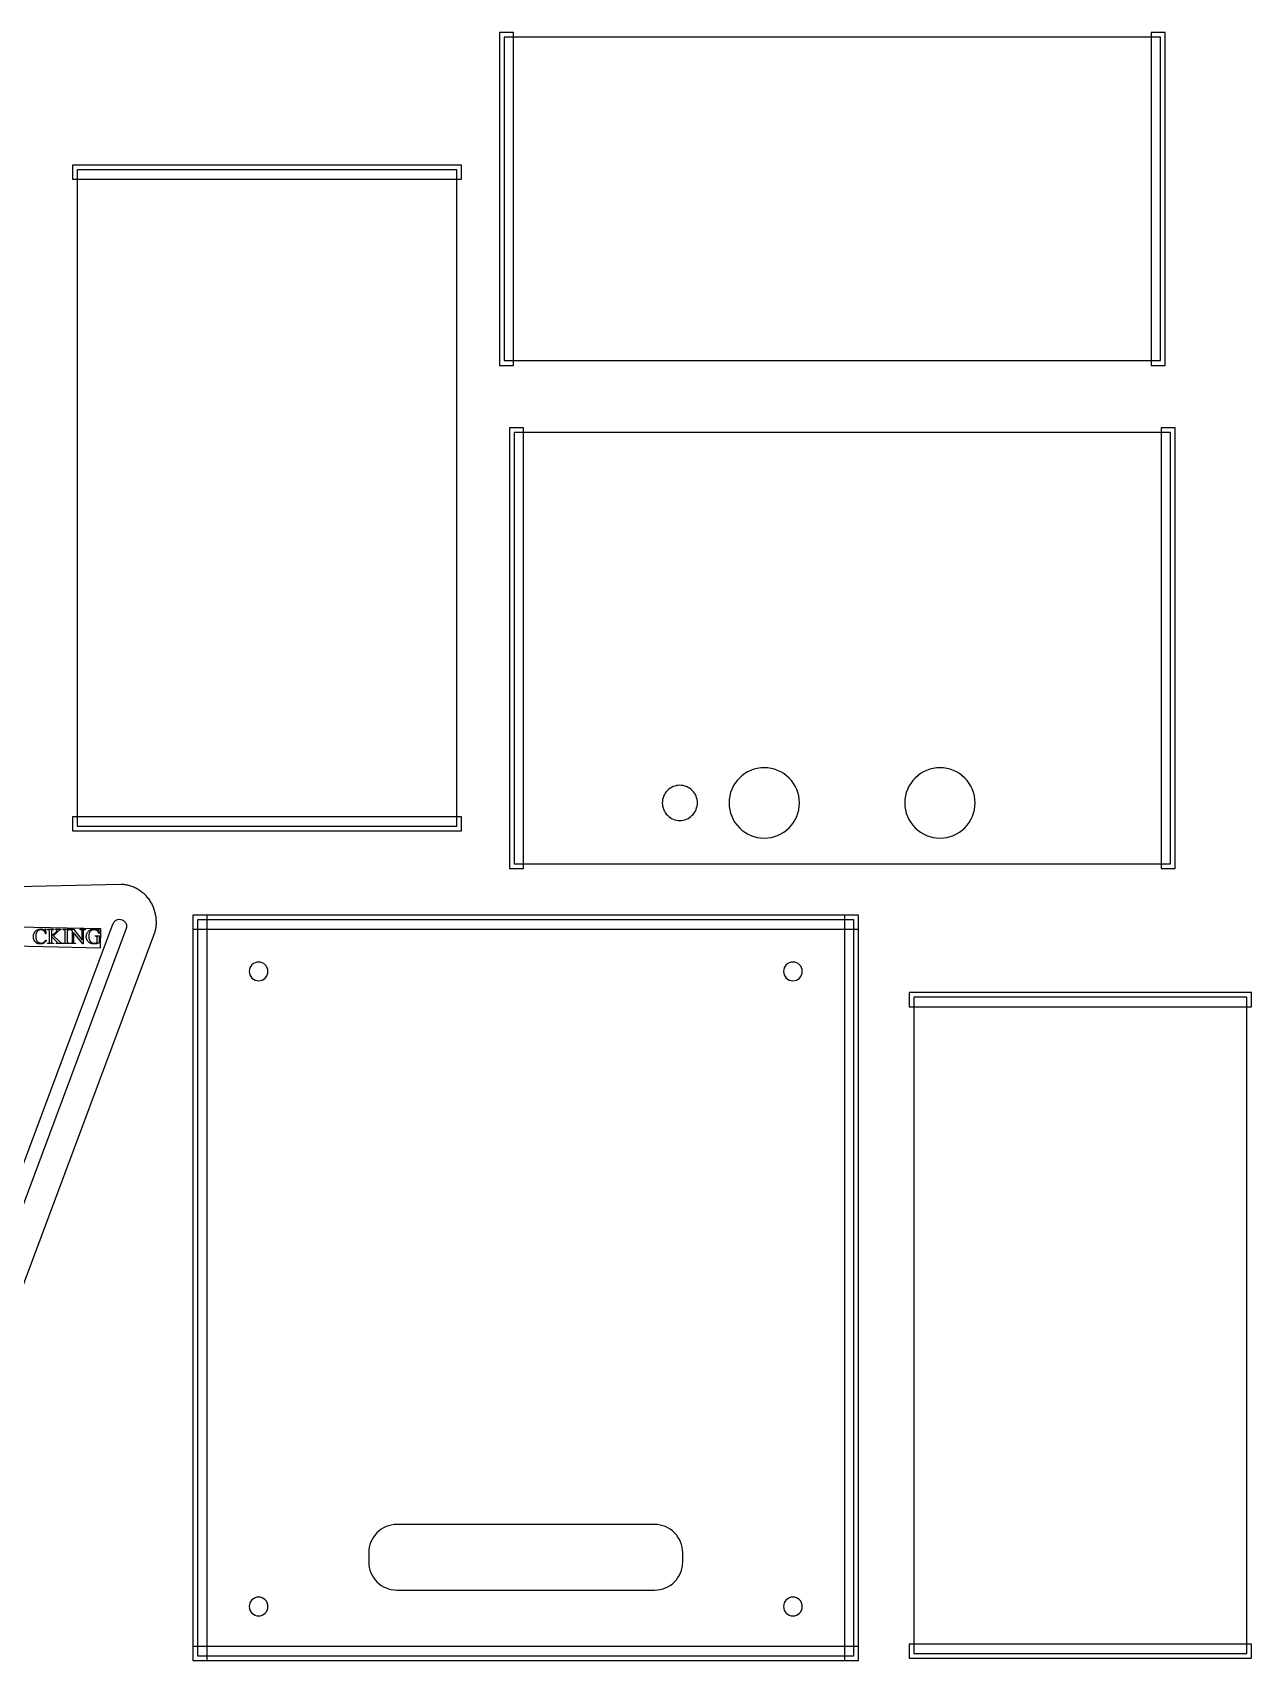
# Model space of a CAD drawing. Extents: x 3 to 160, y -23 to 46.
# Drawn here: x 60.97 to 93.48, y 2.21 to 45.62 of the extents above; entities that cross this region are included whole.
import ezdxf

# ---------------------------------------------------------------- set-up
doc = ezdxf.new("R2010")
doc.units = 0
doc.layers.add('LAYER_1', color=18, linetype='CONTINUOUS')

msp = doc.modelspace()

# ---------------------------------------------------------------- linework, layer by layer
at = {"layer": 'LAYER_1'}
for points in [[(73.427, 36.75), (73.802, 36.75), (73.802, 45.625), (73.427, 45.625)], [(90.802, 36.75), (91.177, 36.75), (91.177, 45.625), (90.802, 45.625)], [(73.552, 36.875), (91.052, 36.875), (91.052, 45.5), (73.552, 45.5)], [(72.408, 41.714), (72.408, 42.089), (62.033, 42.089), (62.033, 41.714)], [(72.283, 24.464), (72.283, 41.964), (62.158, 41.964), (62.158, 24.464)], [(73.694, 23.332), (74.069, 23.332), (74.069, 35.082), (73.694, 35.082)], [(73.819, 23.457), (91.319, 23.457), (91.319, 34.957), (73.819, 34.957)], [(91.069, 23.332), (91.444, 23.332), (91.444, 35.082), (91.069, 35.082)], [(72.408, 24.339), (72.408, 24.714), (62.033, 24.714), (62.033, 24.339)], [(62.793, 21.719), (60.106, 21.781), (60.094, 21.282), (62.782, 21.219)], [(62.793, 21.719), (60.106, 21.781), (60.094, 21.282), (62.782, 21.219)], [(61.32, 21.719), (61.329, 21.589), (61.32, 21.589), (61.315, 21.603), (61.31, 21.616), (61.305, 21.628), (61.299, 21.639), (61.292, 21.649), (61.285, 21.658), (61.278, 21.666), (61.27, 21.673), (61.262, 21.679), (61.253, 21.684), (61.244, 21.689), (61.234, 21.692), (61.224, 21.695), (61.214, 21.697), (61.203, 21.698), (61.192, 21.699), (61.183, 21.698), (61.173, 21.697), (61.165, 21.696), (61.156, 21.694), (61.147, 21.691), (61.139, 21.688), (61.131, 21.684), (61.123, 21.679), (61.116, 21.674), (61.109, 21.668), (61.102, 21.662), (61.096, 21.654), (61.09, 21.646), (61.084, 21.637), (61.079, 21.628), (61.075, 21.618), (61.071, 21.607), (61.067, 21.595), (61.064, 21.583), (61.062, 21.57), (61.06, 21.557), (61.058, 21.543), (61.057, 21.528), (61.057, 21.512), (61.057, 21.5), (61.058, 21.487), (61.06, 21.475), (61.061, 21.464), (61.064, 21.453), (61.067, 21.442), (61.07, 21.432), (61.074, 21.422), (61.078, 21.413), (61.083, 21.404), (61.089, 21.396), (61.095, 21.389), (61.101, 21.382), (61.108, 21.375), (61.116, 21.369), (61.124, 21.364), (61.132, 21.359), (61.141, 21.355), (61.15, 21.352), (61.16, 21.349), (61.169, 21.347), (61.179, 21.345), (61.19, 21.344), (61.2, 21.344), (61.209, 21.344), (61.218, 21.345), (61.227, 21.346), (61.235, 21.348), (61.243, 21.35), (61.251, 21.353), (61.259, 21.356), (61.266, 21.36), (61.273, 21.364), (61.281, 21.37), (61.288, 21.376), (61.296, 21.383), (61.304, 21.392), (61.312, 21.401), (61.32, 21.412), (61.329, 21.423), (61.337, 21.417), (61.33, 21.405), (61.322, 21.393), (61.314, 21.383), (61.306, 21.373), (61.298, 21.364), (61.289, 21.356), (61.28, 21.349), (61.27, 21.343), (61.26, 21.337), (61.25, 21.332), (61.239, 21.328), (61.228, 21.325), (61.217, 21.322), (61.205, 21.32), (61.192, 21.319), (61.179, 21.319), (61.167, 21.319), (61.156, 21.32), (61.145, 21.321), (61.134, 21.323), (61.124, 21.326), (61.114, 21.329), (61.104, 21.332), (61.095, 21.336), (61.086, 21.341), (61.077, 21.346), (61.069, 21.352), (61.061, 21.359), (61.053, 21.365), (61.046, 21.373), (61.039, 21.381), (61.032, 21.389), (61.027, 21.396), (61.023, 21.403), (61.019, 21.41), (61.015, 21.417), (61.011, 21.424), (61.008, 21.431), (61.005, 21.439), (61.003, 21.447), (61, 21.454), (60.998, 21.462), (60.997, 21.47), (60.995, 21.479), (60.994, 21.487), (60.994, 21.495), (60.993, 21.504), (60.993, 21.513), (60.993, 21.527), (60.995, 21.541), (60.997, 21.555), (60.999, 21.568), (61.003, 21.581), (61.007, 21.594), (61.013, 21.606), (61.019, 21.618), (61.025, 21.63), (61.033, 21.641), (61.041, 21.651), (61.049, 21.661), (61.058, 21.67), (61.068, 21.678), (61.078, 21.686), (61.089, 21.692), (61.101, 21.699), (61.112, 21.704), (61.124, 21.709), (61.136, 21.712), (61.149, 21.715), (61.161, 21.717), (61.174, 21.718), (61.188, 21.719), (61.198, 21.719), (61.208, 21.718), (61.218, 21.716), (61.229, 21.714), (61.239, 21.711), (61.249, 21.707), (61.259, 21.703), (61.269, 21.699), (61.275, 21.696), (61.28, 21.694), (61.283, 21.693), (61.286, 21.692), (61.29, 21.693), (61.293, 21.694), (61.297, 21.695), (61.3, 21.698), (61.303, 21.702), (61.306, 21.707), (61.308, 21.712), (61.31, 21.719)], [(61.53, 21.54), (61.671, 21.4), (61.688, 21.384), (61.696, 21.377), (61.703, 21.37), (61.71, 21.365), (61.717, 21.36), (61.724, 21.356), (61.73, 21.352), (61.736, 21.349), (61.743, 21.347), (61.749, 21.344), (61.755, 21.342), (61.761, 21.341), (61.767, 21.34), (61.773, 21.339), (61.779, 21.338), (61.779, 21.328), (61.597, 21.328), (61.597, 21.338), (61.605, 21.338), (61.611, 21.339), (61.617, 21.341), (61.621, 21.344), (61.624, 21.346), (61.626, 21.349), (61.628, 21.353), (61.628, 21.356), (61.628, 21.359), (61.627, 21.362), (61.627, 21.365), (61.625, 21.368), (61.623, 21.371), (61.62, 21.376), (61.608, 21.388), (61.476, 21.519), (61.476, 21.395), (61.476, 21.382), (61.477, 21.371), (61.478, 21.363), (61.48, 21.357), (61.481, 21.354), (61.484, 21.35), (61.487, 21.347), (61.491, 21.345), (61.498, 21.342), (61.504, 21.34), (61.51, 21.338), (61.517, 21.338), (61.53, 21.338), (61.53, 21.328), (61.367, 21.328), (61.367, 21.338), (61.38, 21.338), (61.386, 21.338), (61.392, 21.339), (61.396, 21.34), (61.401, 21.342), (61.405, 21.343), (61.409, 21.346), (61.412, 21.349), (61.415, 21.352), (61.416, 21.355), (61.418, 21.358), (61.419, 21.362), (61.42, 21.367), (61.421, 21.38), (61.422, 21.395), (61.422, 21.642), (61.421, 21.656), (61.421, 21.667), (61.42, 21.675), (61.418, 21.681), (61.416, 21.684), (61.414, 21.687), (61.41, 21.69), (61.406, 21.693), (61.4, 21.696), (61.394, 21.698), (61.387, 21.699), (61.38, 21.7), (61.367, 21.7), (61.367, 21.71), (61.53, 21.71), (61.53, 21.7), (61.517, 21.7), (61.51, 21.699), (61.504, 21.698), (61.498, 21.696), (61.491, 21.693), (61.487, 21.691), (61.484, 21.688), (61.481, 21.684), (61.479, 21.68), (61.478, 21.674), (61.477, 21.666), (61.476, 21.655), (61.476, 21.642), (61.476, 21.525), (61.514, 21.561), (61.552, 21.596), (61.568, 21.612), (61.582, 21.625), (61.593, 21.637), (61.603, 21.648), (61.61, 21.656), (61.616, 21.664), (61.619, 21.669), (61.621, 21.674), (61.623, 21.679), (61.623, 21.683), (61.623, 21.686), (61.622, 21.689), (61.62, 21.692), (61.617, 21.695), (61.614, 21.697), (61.609, 21.698), (61.604, 21.699), (61.597, 21.7), (61.589, 21.7), (61.589, 21.71), (61.729, 21.71), (61.729, 21.7), (61.723, 21.699), (61.717, 21.699), (61.712, 21.698), (61.707, 21.696), (61.701, 21.694), (61.695, 21.692), (61.689, 21.688), (61.682, 21.684), (61.674, 21.679), (61.665, 21.673), (61.656, 21.665), (61.646, 21.656), (61.628, 21.638), (61.588, 21.598)], [(61.953, 21.338), (61.953, 21.328), (61.789, 21.328), (61.789, 21.338), (61.802, 21.338), (61.808, 21.338), (61.814, 21.339), (61.818, 21.34), (61.823, 21.342), (61.827, 21.343), (61.831, 21.346), (61.834, 21.349), (61.837, 21.352), (61.839, 21.355), (61.84, 21.358), (61.841, 21.362), (61.842, 21.367), (61.843, 21.38), (61.844, 21.395), (61.844, 21.642), (61.843, 21.656), (61.843, 21.667), (61.842, 21.675), (61.84, 21.681), (61.838, 21.684), (61.836, 21.687), (61.832, 21.69), (61.828, 21.693), (61.822, 21.696), (61.816, 21.698), (61.809, 21.699), (61.802, 21.7), (61.789, 21.7), (61.789, 21.71), (61.953, 21.71), (61.953, 21.7), (61.939, 21.7), (61.933, 21.699), (61.928, 21.699), (61.923, 21.698), (61.919, 21.696), (61.915, 21.694), (61.911, 21.692), (61.908, 21.689), (61.905, 21.686), (61.903, 21.683), (61.902, 21.68), (61.901, 21.676), (61.9, 21.67), (61.899, 21.665), (61.898, 21.658), (61.898, 21.642), (61.898, 21.395), (61.898, 21.382), (61.899, 21.371), (61.9, 21.363), (61.902, 21.357), (61.903, 21.354), (61.906, 21.35), (61.909, 21.347), (61.913, 21.345), (61.92, 21.342), (61.926, 21.34), (61.932, 21.338), (61.939, 21.338)], [(61.959, 21.71), (62.063, 21.71), (62.297, 21.423), (62.297, 21.644), (62.297, 21.66), (62.296, 21.667), (62.295, 21.672), (62.294, 21.678), (62.293, 21.682), (62.291, 21.685), (62.289, 21.688), (62.286, 21.691), (62.283, 21.693), (62.28, 21.695), (62.276, 21.697), (62.271, 21.698), (62.267, 21.699), (62.262, 21.7), (62.256, 21.7), (62.243, 21.7), (62.243, 21.71), (62.376, 21.71), (62.376, 21.7), (62.362, 21.7), (62.357, 21.699), (62.351, 21.699), (62.346, 21.698), (62.342, 21.696), (62.338, 21.694), (62.334, 21.691), (62.331, 21.688), (62.328, 21.685), (62.327, 21.682), (62.325, 21.679), (62.324, 21.675), (62.323, 21.67), (62.322, 21.658), (62.322, 21.644), (62.322, 21.321), (62.312, 21.321), (62.059, 21.629), (62.059, 21.394), (62.06, 21.378), (62.061, 21.371), (62.061, 21.365), (62.062, 21.36), (62.064, 21.356), (62.065, 21.352), (62.067, 21.35), (62.07, 21.347), (62.073, 21.345), (62.077, 21.343), (62.081, 21.341), (62.085, 21.34), (62.09, 21.339), (62.095, 21.338), (62.1, 21.338), (62.114, 21.338), (62.114, 21.328), (61.98, 21.328), (61.98, 21.338), (61.994, 21.338), (62, 21.338), (62.005, 21.339), (62.01, 21.34), (62.015, 21.342), (62.019, 21.344), (62.022, 21.346), (62.026, 21.349), (62.028, 21.353), (62.03, 21.355), (62.031, 21.359), (62.032, 21.363), (62.033, 21.368), (62.034, 21.379), (62.035, 21.394), (62.035, 21.66), (62.027, 21.669), (62.02, 21.676), (62.014, 21.682), (62.009, 21.686), (62.005, 21.689), (61.999, 21.692), (61.992, 21.694), (61.984, 21.697), (61.98, 21.698), (61.974, 21.699), (61.967, 21.7), (61.959, 21.7)], [(62.739, 21.719), (62.749, 21.598), (62.739, 21.598), (62.735, 21.609), (62.731, 21.619), (62.726, 21.629), (62.722, 21.638), (62.717, 21.646), (62.711, 21.653), (62.706, 21.66), (62.7, 21.666), (62.691, 21.674), (62.682, 21.681), (62.672, 21.686), (62.661, 21.691), (62.65, 21.694), (62.638, 21.697), (62.625, 21.699), (62.612, 21.699), (62.603, 21.699), (62.595, 21.698), (62.586, 21.697), (62.578, 21.696), (62.57, 21.693), (62.562, 21.691), (62.555, 21.688), (62.548, 21.685), (62.541, 21.681), (62.535, 21.677), (62.528, 21.672), (62.522, 21.667), (62.517, 21.661), (62.511, 21.655), (62.506, 21.648), (62.501, 21.641), (62.494, 21.629), (62.487, 21.616), (62.482, 21.602), (62.477, 21.588), (62.474, 21.573), (62.471, 21.558), (62.47, 21.542), (62.469, 21.525), (62.47, 21.512), (62.471, 21.498), (62.472, 21.485), (62.475, 21.473), (62.478, 21.46), (62.481, 21.448), (62.486, 21.437), (62.491, 21.425), (62.496, 21.414), (62.502, 21.404), (62.508, 21.395), (62.515, 21.386), (62.522, 21.378), (62.53, 21.371), (62.538, 21.365), (62.546, 21.359), (62.555, 21.354), (62.563, 21.35), (62.572, 21.346), (62.581, 21.343), (62.589, 21.341), (62.598, 21.339), (62.607, 21.338), (62.616, 21.338), (62.627, 21.338), (62.637, 21.339), (62.647, 21.341), (62.657, 21.343), (62.667, 21.346), (62.677, 21.35), (62.686, 21.354), (62.695, 21.359), (62.695, 21.47), (62.695, 21.483), (62.694, 21.494), (62.693, 21.502), (62.692, 21.505), (62.691, 21.507), (62.688, 21.512), (62.685, 21.515), (62.682, 21.518), (62.677, 21.521), (62.672, 21.523), (62.665, 21.524), (62.656, 21.525), (62.645, 21.526), (62.645, 21.536), (62.793, 21.536), (62.793, 21.526), (62.786, 21.526), (62.781, 21.525), (62.776, 21.525), (62.772, 21.524), (62.768, 21.522), (62.764, 21.52), (62.761, 21.517), (62.758, 21.514), (62.756, 21.511), (62.755, 21.508), (62.753, 21.504), (62.752, 21.495), (62.751, 21.484), (62.75, 21.47), (62.75, 21.353), (62.734, 21.345), (62.718, 21.338), (62.702, 21.332), (62.686, 21.327), (62.67, 21.323), (62.653, 21.321), (62.635, 21.319), (62.616, 21.319), (62.602, 21.319), (62.589, 21.32), (62.576, 21.321), (62.564, 21.323), (62.552, 21.326), (62.54, 21.329), (62.529, 21.332), (62.519, 21.337), (62.508, 21.341), (62.498, 21.347), (62.489, 21.352), (62.48, 21.359), (62.471, 21.366), (62.463, 21.373), (62.455, 21.381), (62.448, 21.39), (62.442, 21.397), (62.438, 21.404), (62.433, 21.411), (62.429, 21.418), (62.425, 21.425), (62.421, 21.432), (62.418, 21.44), (62.415, 21.447), (62.413, 21.455), (62.411, 21.463), (62.409, 21.471), (62.407, 21.479), (62.406, 21.487), (62.405, 21.496), (62.405, 21.504), (62.404, 21.513), (62.405, 21.526), (62.406, 21.538), (62.408, 21.55), (62.411, 21.562), (62.414, 21.574), (62.418, 21.586), (62.423, 21.598), (62.429, 21.61), (62.436, 21.623), (62.444, 21.636), (62.453, 21.647), (62.463, 21.658), (62.473, 21.669), (62.484, 21.678), (62.495, 21.687), (62.508, 21.694), (62.518, 21.7), (62.53, 21.705), (62.541, 21.709), (62.554, 21.713), (62.566, 21.715), (62.579, 21.717), (62.593, 21.718), (62.607, 21.719), (62.617, 21.719), (62.627, 21.718), (62.636, 21.717), (62.645, 21.715), (62.654, 21.713), (62.666, 21.71), (62.679, 21.706), (62.693, 21.701), (62.707, 21.696), (62.711, 21.695), (62.714, 21.695), (62.717, 21.695), (62.719, 21.696), (62.722, 21.697), (62.724, 21.7), (62.725, 21.703), (62.727, 21.707), (62.728, 21.712), (62.728, 21.719)], [(65.25, 2.213), (65.625, 2.213), (65.625, 22.088), (65.25, 22.088)], [(65.25, 21.713), (83, 21.713), (83, 22.088), (65.25, 22.088)], [(65.375, 2.338), (82.875, 2.338), (82.875, 21.963), (65.375, 21.963)], [(82.625, 2.213), (83, 2.213), (83, 22.088), (82.625, 22.088)], [(93.48, 19.647), (93.48, 20.022), (84.355, 20.022), (84.355, 19.647)], [(93.355, 2.397), (93.355, 19.897), (84.48, 19.897), (84.48, 2.397)], [(93.48, 2.272), (93.48, 2.647), (84.355, 2.647), (84.355, 2.272)], [(65.25, 2.213), (83, 2.213), (83, 2.588), (65.25, 2.588)]]:
    msp.add_lwpolyline(points, close=True, dxfattribs=at)
for points in [[(80.485, 26.02, 0.414214), (79.548, 25.082, 0.414214), (80.485, 24.145, 0.414214), (81.423, 25.082, 0.414214)], [(85.173, 26.02, 0.414214), (84.235, 25.082, 0.414214), (85.173, 24.145, 0.414214), (86.11, 25.082, 0.414214)], [(78.235, 25.551, 0.414214), (77.767, 25.082, 0.414214), (78.235, 24.613, 0.414214), (78.704, 25.082, 0.414214)], [(67, 20.838, 0.414214), (66.75, 20.588, 0.414214), (67, 20.338, 0.414214), (67.25, 20.588, 0.414214)], [(81.25, 20.838, 0.414214), (81, 20.588, 0.414214), (81.25, 20.338, 0.414214), (81.5, 20.588, 0.414214)], [(69.937, 4.838, 0.414214), (70.687, 4.088), (77.562, 4.088, 0.414214), (78.312, 4.838), (78.312, 5.088, 0.414214), (77.562, 5.838), (70.687, 5.838, 0.414214), (69.937, 5.088)], [(67, 3.901, 0.414214), (66.75, 3.651, 0.414214), (67, 3.401, 0.414214), (67.25, 3.651, 0.414214)], [(81.25, 3.901, 0.414214), (81, 3.651, 0.414214), (81.25, 3.401, 0.414214), (81.5, 3.651, 0.414214)]]:
    msp.add_lwpolyline(points, format="xyb", close=True, dxfattribs=at)
msp.add_lwpolyline([(57.074, 2.469), (64.231, 21.625), (64.238, 21.647), (64.245, 21.67), (64.252, 21.694), (64.257, 21.718), (64.262, 21.743), (64.266, 21.768), (64.269, 21.794), (64.271, 21.82), (64.273, 21.846), (64.274, 21.873), (64.274, 21.9), (64.274, 21.928), (64.272, 21.955), (64.27, 21.983), (64.267, 22.011), (64.264, 22.039), (64.259, 22.068), (64.254, 22.096), (64.248, 22.124), (64.242, 22.152), (64.234, 22.18), (64.226, 22.208), (64.218, 22.235), (64.208, 22.263), (64.198, 22.29), (64.187, 22.317), (64.175, 22.343), (64.163, 22.369), (64.15, 22.395), (64.136, 22.42), (64.121, 22.445), (64.106, 22.469), (64.088, 22.495), (64.07, 22.52), (64.05, 22.544), (64.031, 22.568), (64.01, 22.591), (63.989, 22.613), (63.967, 22.635), (63.945, 22.656), (63.922, 22.676), (63.898, 22.695), (63.874, 22.714), (63.85, 22.731), (63.825, 22.748), (63.8, 22.765), (63.775, 22.78), (63.749, 22.794), (63.723, 22.808), (63.696, 22.821), (63.67, 22.833), (63.643, 22.844), (63.617, 22.854), (63.59, 22.864), (63.563, 22.872), (63.536, 22.88), (63.509, 22.886), (63.482, 22.892), (63.456, 22.897), (63.429, 22.901), (63.403, 22.904), (63.376, 22.906), (63.35, 22.906), (63.324, 22.906), (60.543, 22.844)], dxfattribs=at)
msp.add_lwpolyline([(57.074, 2.469), (64.231, 21.625), (64.238, 21.647), (64.245, 21.67), (64.252, 21.694), (64.257, 21.718), (64.262, 21.743), (64.266, 21.768), (64.269, 21.794), (64.271, 21.82), (64.273, 21.846), (64.274, 21.873), (64.274, 21.9), (64.274, 21.928), (64.272, 21.955), (64.27, 21.983), (64.267, 22.011), (64.264, 22.039), (64.259, 22.068), (64.254, 22.096), (64.248, 22.124), (64.242, 22.152), (64.234, 22.18), (64.226, 22.208), (64.218, 22.235), (64.208, 22.263), (64.198, 22.29), (64.187, 22.317), (64.175, 22.343), (64.163, 22.369), (64.15, 22.395), (64.136, 22.42), (64.121, 22.445), (64.106, 22.469), (64.088, 22.495), (64.07, 22.52), (64.05, 22.544), (64.031, 22.568), (64.01, 22.591), (63.989, 22.613), (63.967, 22.635), (63.945, 22.656), (63.922, 22.676), (63.898, 22.695), (63.874, 22.714), (63.85, 22.731), (63.825, 22.748), (63.8, 22.765), (63.775, 22.78), (63.749, 22.794), (63.723, 22.808), (63.696, 22.821), (63.67, 22.833), (63.643, 22.844), (63.617, 22.854), (63.59, 22.864), (63.563, 22.872), (63.536, 22.88), (63.509, 22.886), (63.482, 22.892), (63.456, 22.897), (63.429, 22.901), (63.403, 22.904), (63.376, 22.906), (63.35, 22.906), (63.324, 22.906), (60.543, 22.844)], dxfattribs=at)
msp.add_lwpolyline([(57.074, 2.469), (64.231, 21.625), (64.238, 21.647), (64.245, 21.67), (64.252, 21.694), (64.257, 21.718), (64.262, 21.743), (64.266, 21.768), (64.269, 21.794), (64.271, 21.82), (64.273, 21.846), (64.274, 21.873), (64.274, 21.9), (64.274, 21.928), (64.272, 21.955), (64.27, 21.983), (64.267, 22.011), (64.264, 22.039), (64.259, 22.068), (64.254, 22.096), (64.248, 22.124), (64.242, 22.152), (64.234, 22.18), (64.226, 22.208), (64.218, 22.235), (64.208, 22.263), (64.198, 22.29), (64.187, 22.317), (64.175, 22.343), (64.163, 22.369), (64.15, 22.395), (64.136, 22.42), (64.121, 22.445), (64.106, 22.469), (64.088, 22.495), (64.07, 22.52), (64.05, 22.544), (64.031, 22.568), (64.01, 22.591), (63.989, 22.613), (63.967, 22.635), (63.945, 22.656), (63.922, 22.676), (63.898, 22.695), (63.874, 22.714), (63.85, 22.731), (63.825, 22.748), (63.8, 22.765), (63.775, 22.78), (63.749, 22.794), (63.723, 22.808), (63.696, 22.821), (63.67, 22.833), (63.643, 22.844), (63.617, 22.854), (63.59, 22.864), (63.563, 22.872), (63.536, 22.88), (63.509, 22.886), (63.482, 22.892), (63.456, 22.897), (63.429, 22.901), (63.403, 22.904), (63.376, 22.906), (63.35, 22.906), (63.324, 22.906), (60.543, 22.844)], dxfattribs=at)
msp.add_lwpolyline([(56.574, 4.344), (63.113, 21.849), (63.117, 21.858, -0.307649), (63.291, 21.977, -0.414214), (63.478, 21.789, -0.078151), (63.469, 21.732), (63.468, 21.728), (56.372, 2.731)], format="xyb", dxfattribs=at)

doc.saveas('drawing.dxf')
